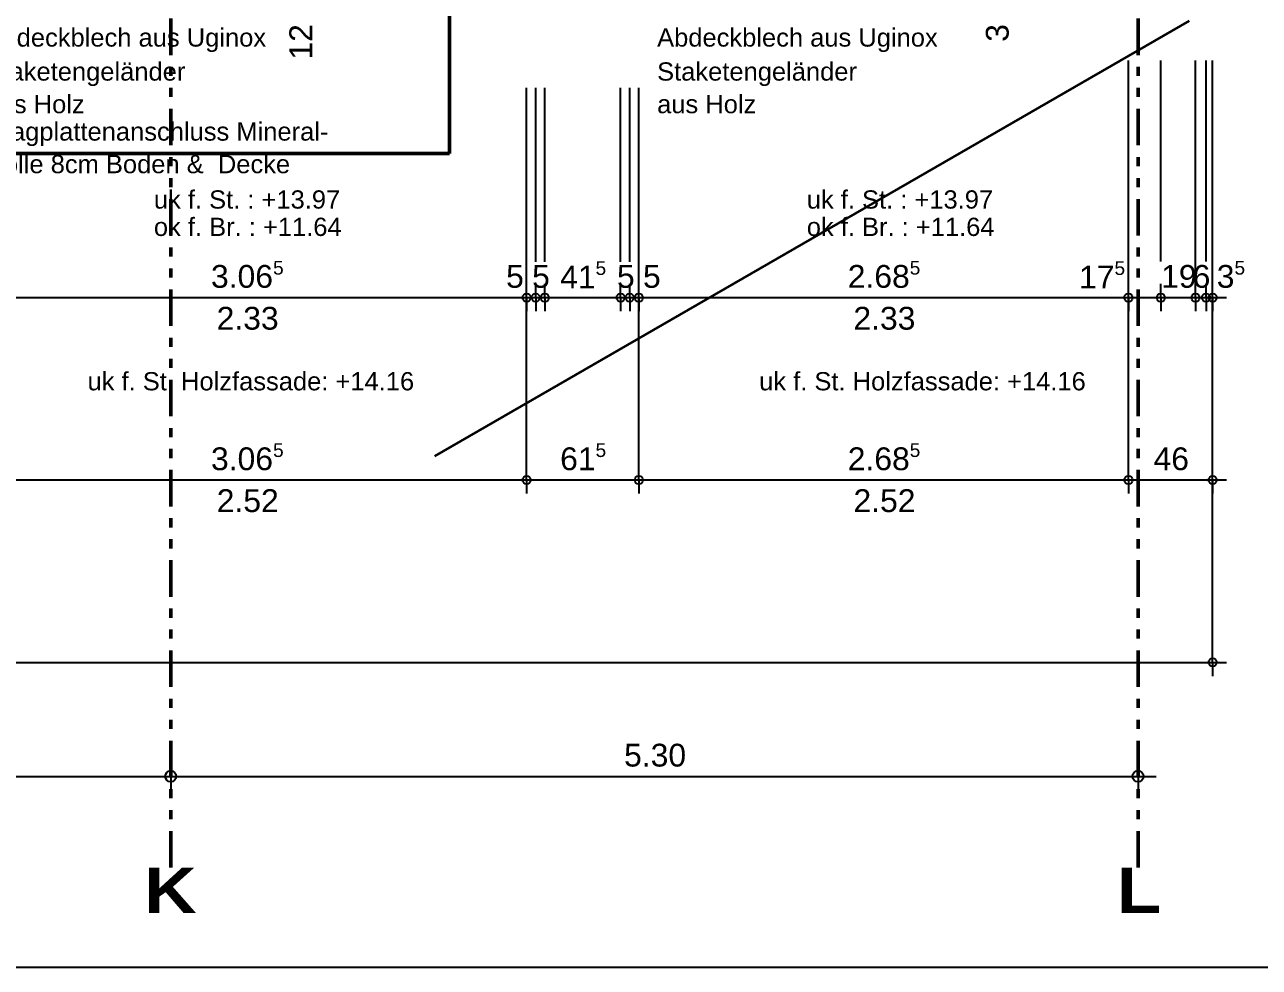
# Model space of a CAD drawing. Header units: centimetres. Extents: x 0.3 to 84.3, y 0.3 to 59.7.
# Drawn here: x 50.27 to 63.8, y 0.3 to 10.64 of the extents above; entities that cross this region are included whole.
import ezdxf

# ---------------------------------------------------------------- set-up
doc = ezdxf.new("R2010")
doc.units = ezdxf.units.CM
for name, pattern in [('AUSGEZOGEN', [0]), ('LINIE_23', [0.79, 0.4, -0.13, 0, -0.13, 0, -0.13]), ('RAND', [44.45, 12.7, -6.35, 12.7, -6.35, 0, -6.35])]:
    doc.linetypes.add(name, pattern=pattern)
for name, color, linetype, lineweight in [('Bauachsen grob', 7, 'RAND', 25), ('Baulinien_ Parzellenabstand', 7, 'RAND', 35), ('Plankopf', 7, 'AUSGEZOGEN', 25), ('Text Decke', 7, 'AUSGEZOGEN', 50), ('Text Koten', 7, 'AUSGEZOGEN', 50), ('Text Werkplan Ausfuehrung', 7, 'AUSGEZOGEN', 50), ('Vorprojektmasse', 7, 'AUSGEZOGEN', 25), ('Werkplan- Ausfuehrungsmasse', 7, 'AUSGEZOGEN', 25)]:
    doc.layers.add(name, color=color, linetype=linetype, lineweight=lineweight)
doc.styles.add('ARIAL', font='ARIAL.TTF')
doc.styles.add('Arial Black', font='ariblk.ttf')

msp = doc.modelspace()

# ---------------------------------------------------------------- linework, layer by layer
at = {"layer": 'Bauachsen grob', "color": 32, "linetype": 'LINIE_23', "lineweight": 50, "true_color": 0xc36e14}
for p, q in [((51.87, 1.394), (51.87, 57.974)), ((62.47, 1.394), (62.47, 57.974))]:
    msp.add_line(p, q, dxfattribs=at)
at = {"layer": 'Baulinien_ Parzellenabstand', "color": 240, "linetype": 'RAND', "lineweight": 35}
msp.add_line((63.03, 10.68), (54.759, 5.906), dxfattribs=at)
at = {"layer": 'Plankopf', "color": 7, "linetype": 'AUSGEZOGEN', "lineweight": 25}
msp.add_line((0.3, 0.3), (84.3, 0.3), dxfattribs=at)
at = {"layer": 'Text Decke', "color": 92, "linetype": 'AUSGEZOGEN', "lineweight": 50, "true_color": 0x00c600}
for p, q in [((54.924, 9.225), (54.924, 11.644)), ((47.52, 9.225), (54.924, 9.225))]:
    msp.add_line(p, q, dxfattribs=at)
at = {"layer": 'Vorprojektmasse', "color": 32, "linetype": 'AUSGEZOGEN', "lineweight": 25, "true_color": 0xc36e14}
for p, q in [((51.87, 2.394), (51.87, 2.594)), ((62.47, 2.394), (62.47, 2.594)), ((42.03, 2.394), (51.87, 2.394)), ((51.87, 2.394), (51.87, 2.194)), ((51.87, 2.394), (62.47, 2.394)), ((62.47, 2.394), (62.47, 2.194)), ((62.47, 2.394), (62.67, 2.394))]:
    msp.add_line(p, q, dxfattribs=at)
for centre in [(51.87, 2.394), (62.47, 2.394)]:
    msp.add_circle(centre, 0.06, dxfattribs=at)
at = {"layer": 'Werkplan- Ausfuehrungsmasse', "color": 7, "linetype": 'AUSGEZOGEN', "lineweight": 25}
for p, q in [((62.72, 8.041), (62.72, 10.244)), ((63.216, 8.041), (63.216, 10.244)), ((55.87, 8.037), (55.87, 9.944)), ((55.97, 8.037), (55.97, 9.944)), ((56.8, 8.037), (56.8, 9.944)), ((56.9, 8.037), (56.9, 9.944)), ((55.77, 7.644), (55.77, 7.794)), ((55.87, 7.644), (55.87, 7.794)), ((55.97, 7.644), (55.97, 7.794)), ((56.8, 7.644), (56.8, 7.794)), ((56.9, 7.644), (56.9, 7.794)), ((57, 7.644), (57, 7.794)), ((62.365, 7.644), (62.365, 7.794)), ((62.72, 7.644), (62.72, 7.794)), ((63.1, 7.644), (63.1, 7.794)), ((63.216, 7.644), (63.216, 7.794)), ((63.288, 7.644), (63.288, 7.794)), ((49.64, 7.644), (55.77, 7.644)), ((55.77, 7.644), (55.77, 7.494)), ((55.77, 7.644), (55.87, 7.644)), ((55.87, 7.644), (55.87, 7.706)), ((55.87, 7.644), (55.87, 7.494)), ((55.87, 7.644), (55.97, 7.644)), ((55.97, 7.644), (55.97, 7.706)), ((55.97, 7.644), (55.97, 7.494)), ((55.97, 7.644), (56.8, 7.644)), ((56.8, 7.644), (56.8, 7.706)), ((56.8, 7.644), (56.8, 7.494)), ((56.8, 7.644), (56.9, 7.644)), ((56.9, 7.644), (56.9, 7.706)), ((56.9, 7.644), (56.9, 7.494)), ((56.9, 7.644), (57, 7.644)), ((57, 7.644), (57, 7.494)), ((57, 7.644), (62.365, 7.644)), ((62.365, 7.644), (62.365, 7.494)), ((62.365, 7.644), (62.72, 7.644)), ((62.72, 7.644), (62.72, 7.706)), ((62.72, 7.644), (62.72, 7.494)), ((62.72, 7.644), (63.1, 7.644)), ((63.1, 7.644), (63.1, 7.494)), ((63.1, 7.644), (63.216, 7.644)), ((63.216, 7.644), (63.216, 7.706)), ((63.216, 7.644), (63.216, 7.494)), ((63.216, 7.644), (63.288, 7.644)), ((63.288, 5.644), (63.288, 7.644)), ((63.288, 7.644), (63.288, 7.494)), ((63.288, 7.644), (63.438, 7.644)), ((55.77, 5.644), (55.77, 5.794)), ((57, 5.644), (57, 5.794)), ((62.365, 5.644), (62.365, 5.794)), ((63.288, 5.644), (63.288, 5.794)), ((49.64, 5.644), (55.77, 5.644)), ((55.77, 5.644), (55.77, 5.494)), ((55.77, 5.644), (57, 5.644)), ((57, 5.644), (57, 5.494)), ((57, 5.644), (62.365, 5.644)), ((62.365, 5.644), (62.365, 5.494)), ((62.365, 5.644), (63.288, 5.644)), ((63.288, 3.644), (63.288, 5.644)), ((63.288, 5.644), (63.288, 5.494)), ((63.288, 5.644), (63.438, 5.644)), ((63.288, 3.644), (63.288, 3.794)), ((63.288, 3.644), (63.288, 3.494)), ((63.288, 3.644), (63.438, 3.644))]:
    msp.add_line(p, q, dxfattribs=at)
for points in [[(62.365, 7.644), (62.365, 7.707), (62.365, 7.707), (62.365, 7.707), (62.365, 7.707), (62.365, 7.721), (62.365, 7.721), (62.365, 10.244)], [(63.1, 7.644), (63.1, 7.706), (63.1, 7.706), (63.1, 7.721), (63.1, 7.721), (63.1, 8.041), (63.1, 8.041), (63.1, 10.244)], [(63.288, 7.644), (63.288, 7.721), (63.288, 7.721), (63.288, 10.244)], [(55.77, 7.644), (55.77, 7.706), (55.77, 7.706), (55.77, 7.707), (55.77, 7.707), (55.77, 7.707), (55.77, 7.707), (55.77, 7.71), (55.77, 7.71), (55.77, 7.71), (55.77, 7.71), (55.77, 7.721), (55.77, 7.721), (55.77, 7.721), (55.77, 7.721), (55.77, 7.721), (55.77, 7.721), (55.77, 7.721), (55.77, 7.721), (55.77, 9.944)], [(57, 7.644), (57, 7.706), (57, 7.706), (57, 7.709), (57, 7.709), (57, 7.709), (57, 7.709), (57, 7.721), (57, 7.721), (57, 7.721), (57, 7.721), (57, 7.721), (57, 7.721), (57, 9.944)], [(55.77, 5.644), (55.77, 5.71), (55.77, 5.71), (55.77, 5.721), (55.77, 5.721), (55.77, 5.721), (55.77, 5.721), (55.77, 7.644)], [(57, 5.644), (57, 5.709), (57, 5.709), (57, 5.721), (57, 5.721), (57, 7.644)], [(62.365, 5.644), (62.365, 5.707), (62.365, 5.707), (62.365, 7.644)], [(31.092, 3.644), (45.545, 3.644), (45.545, 3.644), (63.288, 3.644)]]:
    msp.add_lwpolyline(points, dxfattribs=at)
for centre in [(55.77, 7.644), (55.87, 7.644), (55.97, 7.644), (56.8, 7.644), (56.9, 7.644), (57, 7.644), (62.365, 7.644), (62.72, 7.644), (63.1, 7.644), (63.216, 7.644), (63.288, 7.644), (55.77, 5.644), (57, 5.644), (62.365, 5.644), (63.288, 5.644), (63.288, 3.644)]:
    msp.add_circle(centre, 0.045, dxfattribs=at)

# ---------------------------------------------------------------- texts
at = {"layer": 'Bauachsen grob', "color": 32, "linetype": 'AUSGEZOGEN', "lineweight": 100, "true_color": 0xc36e14, "char_height": 0.5, "width": 0.25, "attachment_point": 7, "style": 'Arial Black'}
for s, insert in [('K', (51.578, 0.894)), ('L', (62.237, 0.894))]:
    msp.add_mtext(s, dxfattribs=dict(at, insert=insert))
at = {"layer": 'Text Decke', "color": 92, "linetype": 'AUSGEZOGEN', "lineweight": 35, "true_color": 0x00c600, "char_height": 0.2, "width": 0.1, "attachment_point": 7, "style": 'ARIAL'}
for s, insert in [('Kragplattenanschluss\\~Mineral-', (49.84, 9.305)), ('wolle\\~8cm\\~Boden\\~&\\~\\~Decke', (49.84, 9.005))]:
    msp.add_mtext(s, dxfattribs=dict(at, insert=insert))
at = {"layer": 'Text Koten', "color": 7, "linetype": 'AUSGEZOGEN', "lineweight": 35, "char_height": 0.2, "width": 0.1, "attachment_point": 7, "style": 'ARIAL'}
for s, insert in [('uk\\~f.\\~St.\\~:\\~+13.97', (51.685, 8.617)), ('uk\\~f.\\~St.\\~:\\~+13.97', (58.84, 8.617)), ('ok\\~f.\\~Br.\\~:\\~+11.64', (51.685, 8.317)), ('ok\\~f.\\~Br.\\~:\\~+11.64', (58.84, 8.317)), ('uk\\~f.\\~St.\\~Holzfassade:\\~+14.16', (50.958, 6.624)), ('uk\\~f.\\~St.\\~Holzfassade:\\~+14.16', (58.318, 6.624))]:
    msp.add_mtext(s, dxfattribs=dict(at, insert=insert))
at = {"layer": 'Text Werkplan Ausfuehrung', "color": 7, "linetype": 'AUSGEZOGEN', "lineweight": 35, "char_height": 0.2, "width": 0.1, "attachment_point": 7, "style": 'ARIAL'}
for s, insert in [('Abdeckblech\\~aus\\~Uginox', (49.84, 10.336)), ('Abdeckblech\\~aus\\~Uginox', (57.2, 10.336)), ('Staketengeländer', (49.84, 9.963)), ('Staketengeländer', (57.2, 9.963)), ('aus\\~Holz', (49.84, 9.663)), ('aus\\~Holz', (57.2, 9.663))]:
    msp.add_mtext(s, dxfattribs=dict(at, insert=insert))
at = {"layer": 'Vorprojektmasse', "color": 32, "linetype": 'AUSGEZOGEN', "lineweight": 50, "true_color": 0xc36e14, "insert": (56.838, 2.498), "char_height": 0.25, "width": 0.125, "attachment_point": 7, "style": 'ARIAL'}
msp.add_mtext('5.30', dxfattribs=at)
at = {"layer": 'Werkplan- Ausfuehrungsmasse', "color": 7, "linetype": 'AUSGEZOGEN', "lineweight": 50, "char_height": 0.25, "width": 0.125, "attachment_point": 7, "rotation": 90, "style": 'ARIAL'}
for s, insert in [('12', (53.42, 10.254)), ('3', (61.056, 10.449))]:
    msp.add_mtext(s, dxfattribs=dict(at, insert=insert))
at = {"layer": 'Werkplan- Ausfuehrungsmasse', "color": 7, "linetype": 'AUSGEZOGEN', "lineweight": 50, "attachment_point": 7, "style": 'ARIAL'}
for s, insert, char_height, width in [('3.06', (52.311, 7.748), 0.25, 0.125), ('5', (52.991, 7.894), 0.15, 0.075), ('5', (55.545, 7.748), 0.25, 0.125), ('5', (55.83, 7.748), 0.25, 0.125), ('41', (56.137, 7.744), 0.25, 0.125), ('5', (56.525, 7.89), 0.15, 0.075), ('5', (56.76, 7.748), 0.25, 0.125), ('5', (57.045, 7.748), 0.25, 0.125), ('2.68', (59.289, 7.748), 0.25, 0.125), ('5', (59.968, 7.894), 0.15, 0.075), ('17', (61.824, 7.744), 0.25, 0.125), ('5', (62.212, 7.89), 0.15, 0.075), ('19', (62.723, 7.748), 0.25, 0.125), ('6', (63.069, 7.748), 0.25, 0.125), ('3', (63.333, 7.748), 0.25, 0.125), ('5', (63.527, 7.894), 0.15, 0.075), ('2.33', (52.373, 7.289), 0.25, 0.125), ('2.33', (59.351, 7.289), 0.25, 0.125), ('3.06', (52.311, 5.748), 0.25, 0.125), ('5', (52.991, 5.894), 0.15, 0.075), ('61', (56.137, 5.748), 0.25, 0.125), ('5', (56.525, 5.894), 0.15, 0.075), ('2.68', (59.289, 5.748), 0.25, 0.125), ('5', (59.968, 5.894), 0.15, 0.075), ('46', (62.64, 5.748), 0.25, 0.125), ('2.52', (52.374, 5.289), 0.25, 0.125), ('2.52', (59.352, 5.289), 0.25, 0.125)]:
    msp.add_mtext(s, dxfattribs=dict(at, insert=insert, char_height=char_height, width=width))

doc.saveas('drawing.dxf')
